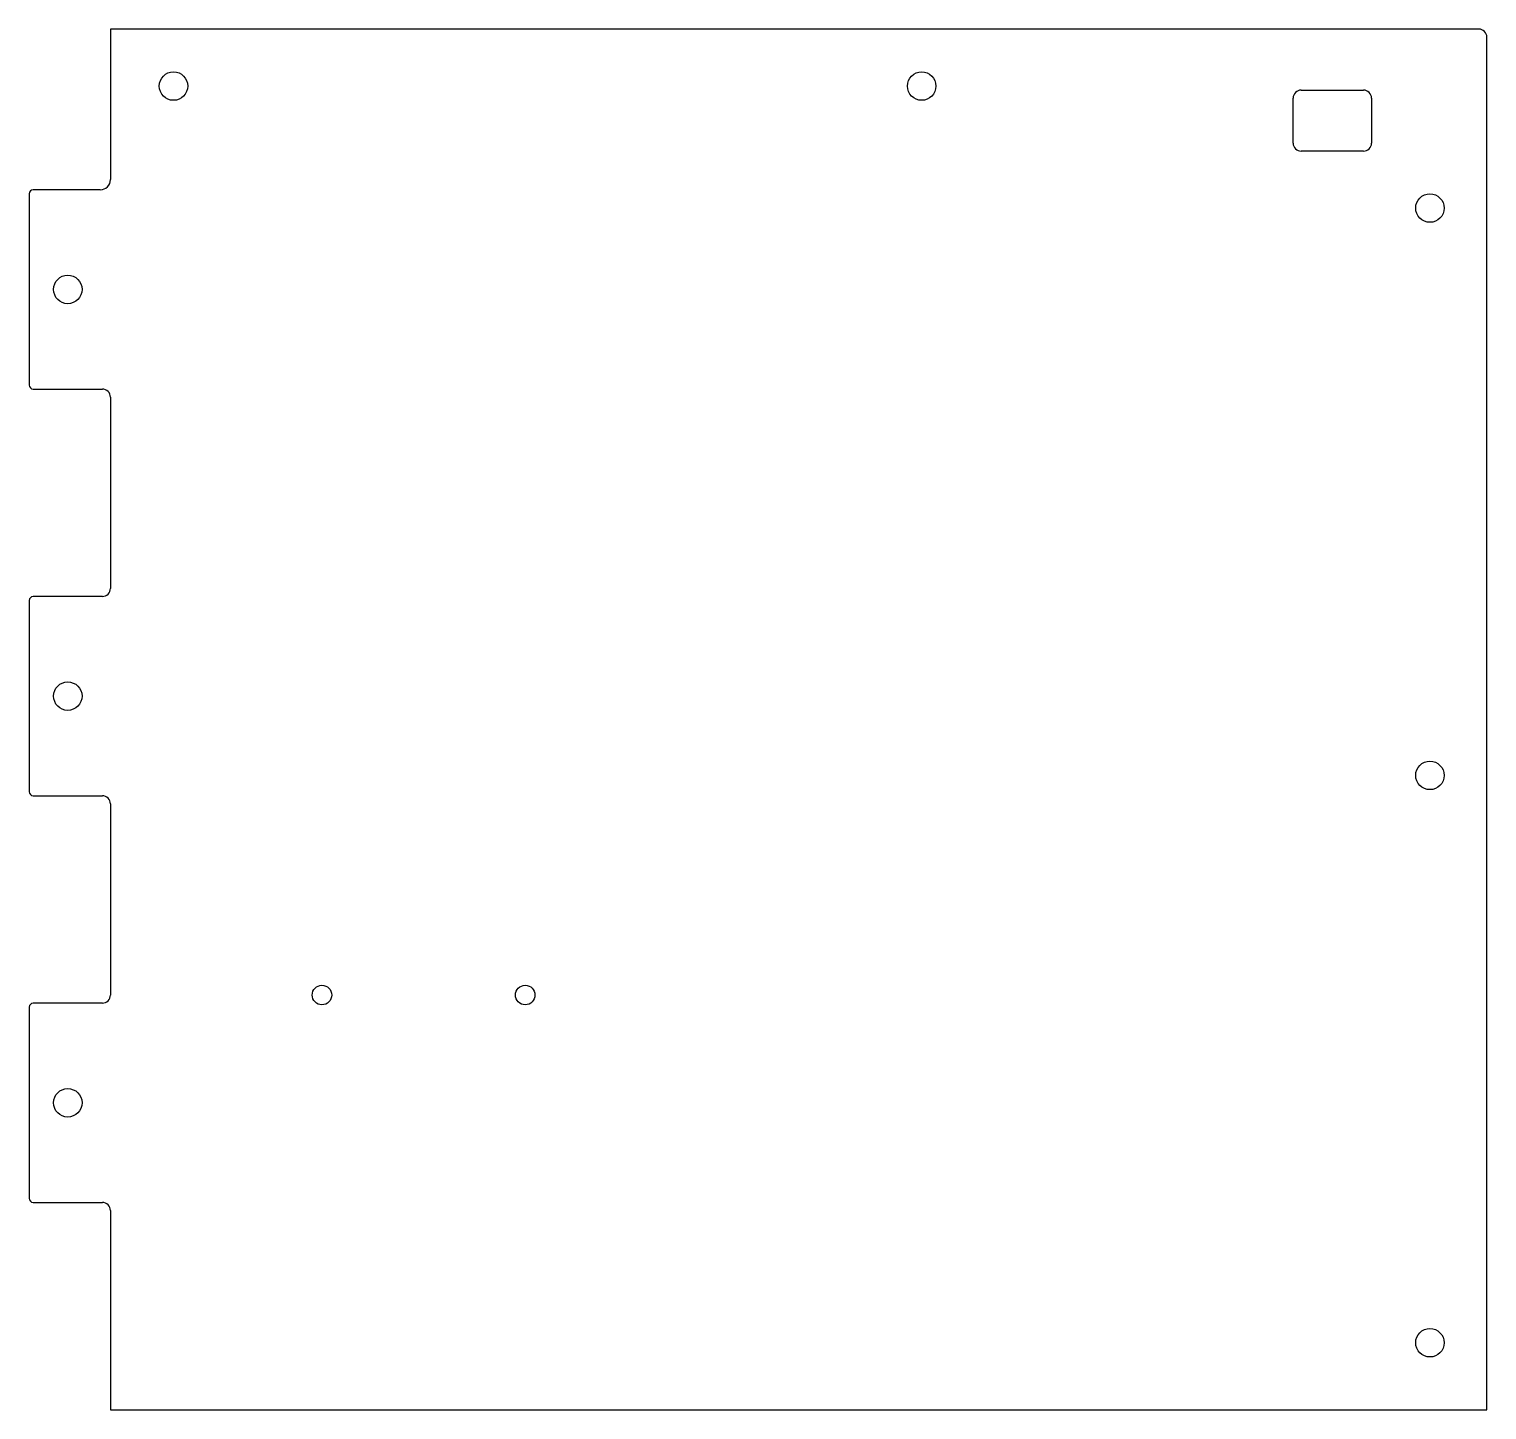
# Model space of a CAD drawing. Header units: millimetres. Extents: x -179 to 179, y -170 to 170.
import ezdxf

# ---------------------------------------------------------------- set-up
doc = ezdxf.new("R2010")
doc.units = ezdxf.units.MM
doc.layers.add('CUTOUTS', color=1, linetype='CONTINUOUS')
doc.layers.add('PERIMETER', color=5, linetype='CONTINUOUS')

msp = doc.modelspace()

# ---------------------------------------------------------------- linework, layer by layer
at = {"layer": 'CUTOUTS'}
for p, q in [((133.6, 154.75), (148.9, 154.75)), ((131.6, 141.75), (131.6, 152.75)), ((150.9, 152.75), (150.9, 141.75)), ((148.9, 139.75), (133.6, 139.75))]:
    msp.add_line(p, q, dxfattribs=at)
for centre, radius in [((-143.75, 155.75), 3.5), ((40.25, 155.75), 3.5), ((165.25, 125.75), 3.5), ((-169.75, 105.75), 3.5), ((-169.75, 5.75), 3.5), ((165.25, -13.75), 3.5), ((-107.25, -67.75), 2.4), ((-57.25, -67.75), 2.4), ((-169.75, -94.25), 3.5), ((165.25, -153.25), 3.5)]:
    msp.add_circle(centre, radius, dxfattribs=at)
for centre, start, end in [((133.6, 152.75), 90, 180), ((148.9, 152.75), 0, 90), ((133.6, 141.75), 180, 270), ((148.9, 141.75), -90, 0)]:
    msp.add_arc(centre, 2, start, end, dxfattribs=at)
at = {"layer": 'PERIMETER'}
for p, q in [((177.25, 169.75), (-159.25, 169.75)), ((-159.25, 169.75), (-159.25, 132.75)), ((179.25, -169.75), (179.25, 167.75)), ((-179.25, 129.25), (-179.25, 82.25)), ((-161.75, 130.25), (-178.25, 130.25)), ((-178.25, 81.25), (-161.25, 81.25)), ((-159.25, 79.25), (-159.25, 32.25)), ((-179.25, 29.25), (-179.25, -17.75)), ((-161.25, 30.25), (-178.25, 30.25)), ((-178.25, -18.75), (-161.25, -18.75)), ((-159.25, -20.75), (-159.25, -67.75)), ((-179.25, -70.75), (-179.25, -117.75)), ((-161.25, -69.75), (-178.25, -69.75)), ((-178.25, -118.75), (-161.25, -118.75)), ((-159.25, -120.75), (-159.25, -169.75)), ((-159.25, -169.75), (179.25, -169.75))]:
    msp.add_line(p, q, dxfattribs=at)
for centre, radius, start, end in [((177.25, 167.75), 2, 0, 90), ((-161.75, 132.75), 2.5, -90, 0), ((-178.25, 129.25), 1, 90, 180), ((-178.25, 82.25), 1, 180, 270), ((-161.25, 79.25), 2, 0, 90), ((-178.25, 29.25), 1, 90, 180), ((-161.25, 32.25), 2, -90, 0), ((-178.25, -17.75), 1, 180, 270), ((-161.25, -20.75), 2, 0, 90), ((-161.25, -67.75), 2, -90, 0), ((-178.25, -70.75), 1, 90, 180), ((-178.25, -117.75), 1, 180, 270), ((-161.25, -120.75), 2, 0, 90)]:
    msp.add_arc(centre, radius, start, end, dxfattribs=at)

doc.saveas('drawing.dxf')
